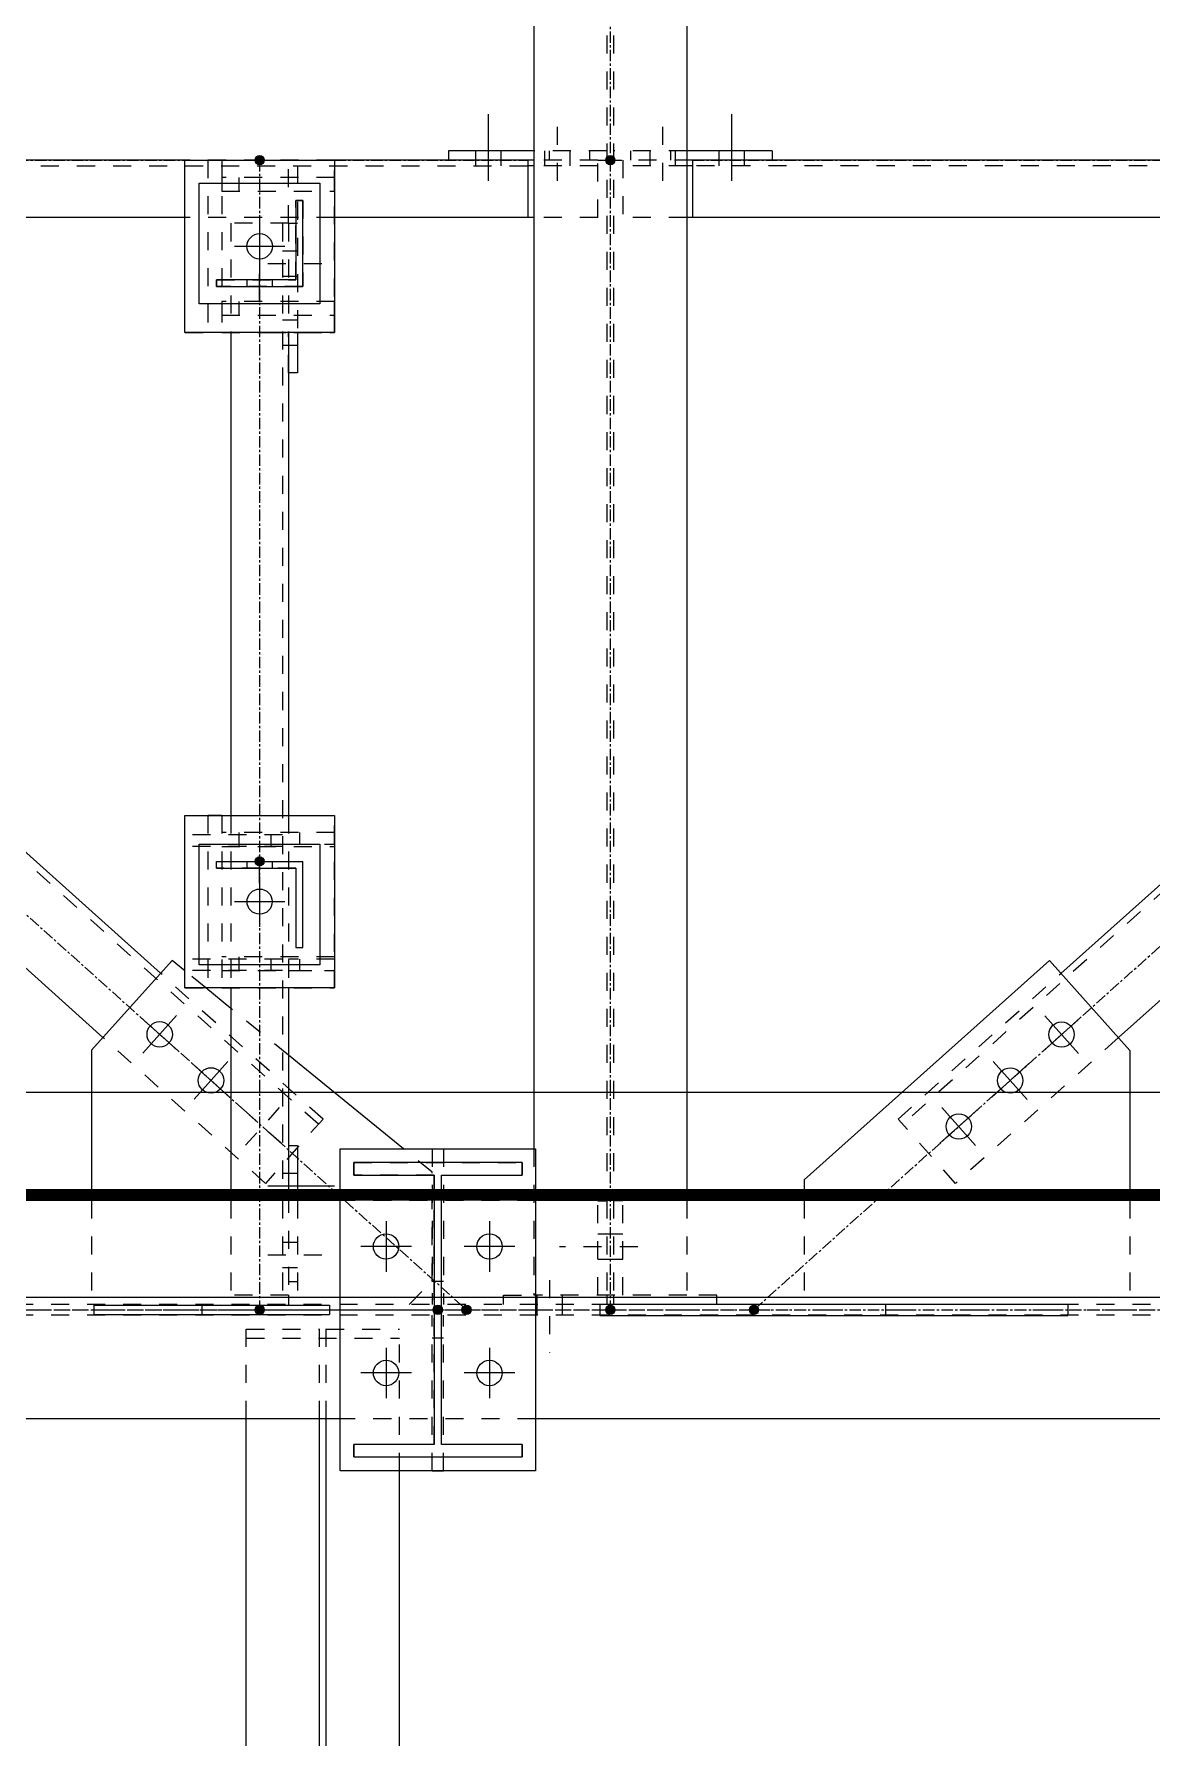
# Model space of a CAD drawing. Header units: inches. Extents: x 209270 to 234360, y -180214 to -150194.
# Drawn here: x 220911 to 221883, y -165736 to -164254 of the extents above; entities that cross this region are included whole.
import ezdxf

# ---------------------------------------------------------------- set-up
doc = ezdxf.new("R2010")
doc.units = ezdxf.units.IN
doc.header["$LTSCALE"] = 10
doc.header["$MEASUREMENT"] = 0
for name, pattern in [('CENTER', [2, 1.25, -0.25, 0.25, -0.25]), ('DXK_LINE_DOT2', [3.9198, 1.9599, -1.9599]), ('DXK_LINE_DOT5', [7.8785, 2.979, -0.9799, 0.9799, -0.9799, 0.9799, -0.9799]), ('HIDDEN', [0.375, 0.25, -0.125])]:
    doc.linetypes.add(name, pattern=pattern)
doc.layers.get('0').update_dxf_attribs({"color": 1})
for name, color, linetype in [('_BLUE_0', 5, 'Continuous'), ('_BLUE_1', 5, 'Continuous'), ('_BLUE_2', 5, 'Continuous'), ('_BLUE_4', 5, 'Continuous')]:
    doc.layers.add(name, color=color, linetype=linetype)
for name, color, linetype, lineweight in [('CEN', 1, 'CENTER', 9), ('handrail', 1, 'FENCELINE1', 9), ('HIDDEN', 1, 'HIDDEN', 9), ('MAIN OBJECT', 1, 'Continuous', 18)]:
    doc.layers.add(name, color=color, linetype=linetype, lineweight=lineweight)
doc.linetypes.add('FENCELINE1', pattern='A,0.25,-0.1,[133,arial.ttf,S=0.1,R=0,X=-0.1,Y=0],-0.1,1', length=1.45)

# ---------------------------------------------------------------- blocks, each defined once
blk = doc.blocks.new('MECH_DRAWING')
at = {"layer": 'CEN'}
blk.add_line((217212.2, -165263.7), (228311.6, -165263.7), dxfattribs=at)
at = {"layer": 'CEN', "elevation": 0.8}
blk.add_lwpolyline([(217011.9, -155263.7), (228511.9, -155263.7), (228511.9, -165263.7), (217011.9, -165263.7)], close=True, dxfattribs=at)
blk.add_lwpolyline([(217011.9, -165263.7), (217011.9, -165263.7), (228511.9, -165263.7), (228511.9, -165268.7)], dxfattribs=at)
at = {"layer": 'handrail', "const_width": 10}
blk.add_lwpolyline([(217011.9, -157988.4), (217011.9, -165263.7), (228511.9, -165263.7), (228511.9, -163968.7)], dxfattribs=at)
at = {"layer": 'HIDDEN', "elevation": 0}
blk.add_lwpolyline([(228307.2, -165268.1), (217216.6, -165268.1), (217216.6, -165259.3), (228307.2, -165259.3)], close=True, dxfattribs=at)
at = {"layer": 'MAIN OBJECT', "elevation": 0}
blk.add_lwpolyline([(228307.2, -165353.1), (217216.6, -165353.1), (217216.6, -165174.3), (228307.2, -165174.3)], close=True, dxfattribs=at)
blk = doc.blocks.new('GridLine-116860372-116905 - 114867')
at = {"layer": '_BLUE_2', "linetype": 'DXK_LINE_DOT5'}
blk.add_line((2535.4, 12570.8), (24512.1, 12570.8), dxfattribs=at)
blk = doc.blocks.new('Part-116860372-115070 - 114867')
at = {"layer": '_BLUE_4', "linetype": 'Continuous'}
for points in [[(16454.3, 13659.6, -1), (16454.3, 13669.6, -1)], [(15231.8, 12565.8, -1), (15231.8, 12575.8, -1)]]:
    blk.add_hatch(color=256, dxfattribs=at).paths.add_polyline_path(points)
at = {"layer": '_BLUE_1', "linetype": 'DXK_LINE_DOT2'}
for p, q in [((16289.8, 13584.5), (16112.8, 13426.1)), ((16289.8, 13584.5), (16352.3, 13514.6)), ((16294.8, 13578.9), (15393.6, 12772.6)), ((16352.3, 13514.6), (16175.3, 13356.3)), ((15388.6, 12778.2), (15565.6, 12936.6)), ((15628.1, 12866.7), (15451.1, 12708.3)), ((15451.1, 12708.3), (15388.6, 12778.2))]:
    blk.add_line(p, q, dxfattribs=at)
at = {"layer": '_BLUE_2', "linetype": 'Continuous'}
for p, q in [((16112.8, 13426.1), (15565.6, 12936.6)), ((16175.3, 13356.3), (15628.1, 12866.7))]:
    blk.add_line(p, q, dxfattribs=at)
at = {"layer": '_BLUE_4', "linetype": 'CENTER'}
blk.add_line((15231.8, 12570.8), (16454.3, 13664.6), dxfattribs=at)
at = {"layer": '_BLUE_4', "linetype": 'Continuous'}
for centre in [(16454.3, 13664.6), (15231.8, 12570.8)]:
    blk.add_circle(centre, 5, dxfattribs=at)
blk = doc.blocks.new('Part-116860372-150003 - 114867')
at = {"layer": '_BLUE_1', "linetype": 'DXK_LINE_DOT2'}
for p, q in [((14719.3, 13087.1), (14613.1, 13087.1)), ((14706.9, 13074.6), (14706.9, 13087.1)), ((14719.3, 13074.6), (14613.1, 13074.6))]:
    blk.add_line(p, q, dxfattribs=at)
blk = doc.blocks.new('Part-116860372-114923 - 114867')
at = {"layer": '_BLUE_1', "linetype": 'DXK_LINE_DOT2'}
for p, q in [((14994.3, 12689.6), (14781.8, 12689.6)), ((19818.1, 12576.7), (9958.1, 12576.7)), ((19818.1, 12565), (9958.1, 12565)), ((14994.3, 12452.1), (14781.8, 12452.1))]:
    blk.add_line(p, q, dxfattribs=at)
at = {"layer": '_BLUE_2', "linetype": 'Continuous'}
for p, q in [((14781.8, 12689.6), (13931.8, 12689.6)), ((18219.3, 12689.6), (14994.3, 12689.6)), ((14781.8, 12452.1), (13931.8, 12452.1)), ((18219.3, 12452.1), (14994.3, 12452.1))]:
    blk.add_line(p, q, dxfattribs=at)
at = {"layer": '_BLUE_4', "linetype": 'CENTER'}
blk.add_line((9575.6, 12570.8), (20200.6, 12570.8), dxfattribs=at)
blk = doc.blocks.new('Part-116860372-114926 - 114867')
at = {"layer": '_BLUE_4', "linetype": 'Continuous'}
blk.add_hatch(color=256, dxfattribs=at).paths.add_polyline_path([(14888.1, 12565.8, -1), (14888.1, 12575.8, -1)])
at = {"layer": '_BLUE_1', "linetype": 'DXK_LINE_DOT2'}
for p, q in [((14796.6, 12717.2), (14796.6, 12730.8)), ((14796.6, 12730.8), (14979.6, 12730.8)), ((14979.6, 12730.8), (14979.6, 12717.2)), ((14884.1, 12717.2), (14796.6, 12717.2)), ((14884.1, 12424.5), (14884.1, 12717.2)), ((14892, 12424.5), (14892, 12717.2)), ((14892, 12717.2), (14979.6, 12717.2)), ((14796.6, 12410.8), (14796.6, 12424.5)), ((14884.1, 12424.5), (14796.6, 12424.5)), ((14979.6, 12424.5), (14892, 12424.5)), ((14979.6, 12424.5), (14979.6, 12410.8)), ((14796.6, 12410.8), (14979.6, 12410.8))]:
    blk.add_line(p, q, dxfattribs=at)
at = {"layer": '_BLUE_2', "linetype": 'Continuous'}
for p, q in [((14796.6, 12730.8), (14796.6, 12730.8)), ((14979.6, 12730.8), (14796.6, 12730.8)), ((14796.6, 12730.8), (14796.6, 12717.2)), ((14979.6, 12730.8), (14979.6, 12730.8)), ((14979.6, 12717.2), (14979.6, 12730.8)), ((14796.6, 12717.2), (14796.6, 12717.2)), ((14796.6, 12717.2), (14884.1, 12717.2)), ((14884.1, 12717.2), (14884.1, 12717.2)), ((14884.1, 12717.2), (14884.1, 12424.5)), ((14892, 12717.2), (14892, 12717.2)), ((14892, 12424.5), (14892, 12717.2)), ((14892, 12717.2), (14979.6, 12717.2)), ((14979.6, 12717.2), (14979.6, 12717.2)), ((14796.6, 12424.5), (14796.6, 12424.5)), ((14884.1, 12424.5), (14796.6, 12424.5)), ((14796.6, 12424.5), (14796.6, 12410.8)), ((14884.1, 12424.5), (14884.1, 12424.5)), ((14892, 12424.5), (14892, 12424.5)), ((14979.6, 12424.5), (14892, 12424.5)), ((14979.6, 12424.5), (14979.6, 12424.5)), ((14979.6, 12410.8), (14979.6, 12424.5)), ((14796.6, 12410.8), (14796.6, 12410.8)), ((14796.6, 12410.8), (14979.6, 12410.8)), ((14979.6, 12410.8), (14979.6, 12410.8))]:
    blk.add_line(p, q, dxfattribs=at)
at = {"layer": '_BLUE_4', "linetype": 'CENTER'}
blk.add_line((14888.1, 12570.8), (14888.1, 12570.8), dxfattribs=at)
at = {"layer": '_BLUE_4', "linetype": 'Continuous'}
blk.add_circle((14888.1, 12570.8), 5, dxfattribs=at)
blk = doc.blocks.new('Bolt-116860372-115284 - 114867')
at = {"layer": '_BLUE_1', "linetype": 'DXK_LINE_DOT2'}
for p, q in [((15009.5, 12603), (15009.5, 12524.2)), ((14995.8, 12586.7), (14995.8, 12576.7)), ((15023.3, 12586.7), (15023.3, 12576.7)), ((14995.8, 12576.7), (14995.8, 12565)), ((15023.3, 12576.7), (15023.3, 12565))]:
    blk.add_line(p, q, dxfattribs=at)
blk = doc.blocks.new('Bolt-116860372-149988 - 114867')
at = {"layer": '_BLUE_2', "linetype": 'Continuous'}
for p, q in [((14694.3, 13754.6), (14694.3, 13699.6)), ((14666.8, 13727.1), (14721.8, 13727.1))]:
    blk.add_line(p, q, dxfattribs=at)
blk.add_circle((14694.3, 13727.1), 13.8, dxfattribs=at)
blk = doc.blocks.new('Part-116860372-114994 - 114867')
at = {"layer": '_BLUE_4', "linetype": 'Continuous'}
blk.add_hatch(color=256, dxfattribs=at).paths.add_polyline_path([(15075.6, 12565.8, -1), (15075.6, 12575.8, -1)])
at = {"layer": '_BLUE_1', "linetype": 'DXK_LINE_DOT2'}
for p, q in [((15072, 15171.5), (15072, 12695.8)), ((15079.1, 15171.5), (15079.1, 12695.8)), ((14992.3, 12745.8), (14992.3, 12586.7)), ((14994.3, 12695.8), (14992.3, 12695.8)), ((15072, 12689.6), (15072, 12586.7)), ((15079.1, 12689.6), (15079.1, 12586.7)), ((15158.8, 12689.6), (15158.8, 12586.7)), ((15158.8, 12586.7), (14992.3, 12586.7))]:
    blk.add_line(p, q, dxfattribs=at)
at = {"layer": '_BLUE_2', "linetype": 'Continuous'}
for p, q in [((14992.3, 15177.7), (14992.3, 12745.8)), ((15158.8, 15177.7), (15158.8, 12689.6)), ((15158.8, 12695.8), (14994.3, 12695.8)), ((15072, 12695.8), (15072, 12689.6)), ((15079.1, 12695.8), (15079.1, 12689.6))]:
    blk.add_line(p, q, dxfattribs=at)
at = {"layer": '_BLUE_4', "linetype": 'CENTER'}
blk.add_line((15075.6, 15320.8), (15075.6, 12570.8), dxfattribs=at)
at = {"layer": '_BLUE_4', "linetype": 'Continuous'}
blk.add_circle((15075.6, 12570.8), 5, dxfattribs=at)
blk = doc.blocks.new('Part-116860372-115022 - 114867')
at = {"layer": '_BLUE_4', "linetype": 'Continuous'}
for points in [[(13700.6, 13815.8, -1), (13700.6, 13825.8, -1)], [(15075.6, 13815.8, -1), (15075.6, 13825.8, -1)]]:
    blk.add_hatch(color=256, dxfattribs=at).paths.add_polyline_path(points)
at = {"layer": '_BLUE_1', "linetype": 'DXK_LINE_DOT2'}
for p, q in [((13714.1, 13820.8), (13714.1, 13758.3)), ((13790.1, 13820.8), (13714.1, 13820.8)), ((14775.6, 13820.8), (14613.1, 13820.8)), ((15062, 13820.8), (14986.1, 13820.8)), ((15062, 13758.3), (15062, 13820.8)), ((13783.8, 13814.6), (13714.1, 13814.6)), ((13790.1, 13814.6), (14986.1, 13814.6)), ((15062, 13814.6), (14992.3, 13814.6)), ((13783.8, 13758.3), (13714.1, 13758.3)), ((14775.6, 13758.3), (14613.1, 13758.3)), ((15062, 13758.3), (14986.1, 13758.3))]:
    blk.add_line(p, q, dxfattribs=at)
at = {"layer": '_BLUE_2', "linetype": 'Continuous'}
for p, q in [((14613.1, 13820.8), (13790.1, 13820.8)), ((13790.1, 13820.8), (13790.1, 13758.3)), ((14986.1, 13820.8), (14775.6, 13820.8)), ((14986.1, 13820.8), (14986.1, 13758.3)), ((13783.8, 13814.6), (13790.1, 13814.6)), ((14992.3, 13814.6), (14986.1, 13814.6)), ((14613.1, 13758.3), (13783.8, 13758.3)), ((14992.3, 13758.3), (14775.6, 13758.3))]:
    blk.add_line(p, q, dxfattribs=at)
at = {"layer": '_BLUE_4', "linetype": 'CENTER'}
for p, q in [((13700.6, 13820.8), (13714.1, 13820.8)), ((13790.1, 13820.8), (14613.1, 13820.8)), ((14775.6, 13820.8), (14986.1, 13820.8)), ((15062, 13820.8), (15075.6, 13820.8))]:
    blk.add_line(p, q, dxfattribs=at)
at = {"layer": '_BLUE_4', "linetype": 'Continuous'}
for centre in [(13700.6, 13820.8), (15075.6, 13820.8)]:
    blk.add_circle(centre, 5, dxfattribs=at)
blk = doc.blocks.new('Part-116860372-115023 - 114867')
at = {"layer": '_BLUE_4', "linetype": 'Continuous'}
for points in [[(15075.6, 13815.8, -1), (15075.6, 13825.8, -1)], [(16454.3, 13815.8, -1), (16454.3, 13825.8, -1)]]:
    blk.add_hatch(color=256, dxfattribs=at).paths.add_polyline_path(points)
at = {"layer": '_BLUE_1', "linetype": 'DXK_LINE_DOT2'}
for p, q in [((15165.1, 13820.8), (15089.1, 13820.8)), ((15089.1, 13820.8), (15089.1, 13758.3)), ((16364.8, 13820.8), (16440.8, 13820.8)), ((16440.8, 13820.8), (16440.8, 13795.8)), ((15158.8, 13814.6), (15089.1, 13814.6)), ((16364.8, 13814.6), (15165.1, 13814.6)), ((16440.8, 13814.6), (16371.1, 13814.6)), ((16440.8, 13795.8), (16371.1, 13795.8)), ((15158.8, 13758.3), (15089.1, 13758.3))]:
    blk.add_line(p, q, dxfattribs=at)
at = {"layer": '_BLUE_2', "linetype": 'Continuous'}
for p, q in [((16364.8, 13820.8), (15165.1, 13820.8)), ((15165.1, 13820.8), (15165.1, 13758.3)), ((16364.8, 13758.3), (16364.8, 13820.8)), ((15165.1, 13814.6), (15158.8, 13814.6)), ((16371.1, 13814.6), (16364.8, 13814.6)), ((16364.8, 13795.8), (16371.1, 13795.8)), ((16364.8, 13758.3), (15158.8, 13758.3))]:
    blk.add_line(p, q, dxfattribs=at)
at = {"layer": '_BLUE_4', "linetype": 'CENTER'}
for p, q in [((15075.6, 13820.8), (15089.1, 13820.8)), ((15165.1, 13820.8), (16364.8, 13820.8)), ((16440.8, 13820.8), (16454.3, 13820.8))]:
    blk.add_line(p, q, dxfattribs=at)
at = {"layer": '_BLUE_4', "linetype": 'Continuous'}
for centre in [(15075.6, 13820.8), (16454.3, 13820.8)]:
    blk.add_circle(centre, 5, dxfattribs=at)
blk = doc.blocks.new('Part-116860372-149984 - 114867')
at = {"layer": '_BLUE_1', "linetype": 'DXK_LINE_DOT2'}
for p, q in [((14733.7, 13690.8), (14733.7, 13777.1)), ((14733.7, 13777.1), (14741.2, 13777.1)), ((14741.2, 13777.1), (14741.2, 13683.3)), ((14647.4, 13683.3), (14647.4, 13690.8)), ((14647.4, 13690.8), (14733.7, 13690.8)), ((14741.2, 13683.3), (14647.4, 13683.3))]:
    blk.add_line(p, q, dxfattribs=at)
at = {"layer": '_BLUE_2', "linetype": 'Continuous'}
for p, q in [((14741.2, 13777.1), (14733.7, 13777.1)), ((14733.7, 13777.1), (14733.7, 13690.8)), ((14741.2, 13683.3), (14741.2, 13777.1)), ((14733.7, 13690.8), (14647.4, 13690.8)), ((14647.4, 13690.8), (14647.4, 13683.3)), ((14647.4, 13683.3), (14741.2, 13683.3))]:
    blk.add_line(p, q, dxfattribs=at)
blk = doc.blocks.new('Part-116860372-115069 - 114867')
at = {"layer": '_BLUE_4', "linetype": 'Continuous'}
for points in [[(13700.6, 13659.6, -1), (13700.6, 13669.6, -1)], [(14919.3, 12565.8, -1), (14919.3, 12575.8, -1)]]:
    blk.add_hatch(color=256, dxfattribs=at).paths.add_polyline_path(points)
at = {"layer": '_BLUE_1', "linetype": 'DXK_LINE_DOT2'}
for p, q in [((13871.4, 13578.4), (13808.8, 13508.7)), ((14758.2, 12772.5), (13866.4, 13572.8)), ((13871.4, 13578.4), (14048.2, 13419.8)), ((13985.6, 13350), (13808.8, 13508.7)), ((14763.2, 12778.1), (14586.5, 12936.7)), ((14700.6, 12708.3), (14523.8, 12867)), ((14763.2, 12778.1), (14700.6, 12708.3))]:
    blk.add_line(p, q, dxfattribs=at)
at = {"layer": '_BLUE_2', "linetype": 'Continuous'}
for p, q in [((14586.5, 12936.7), (14048.2, 13419.8)), ((14523.8, 12867), (13985.6, 13350))]:
    blk.add_line(p, q, dxfattribs=at)
at = {"layer": '_BLUE_4', "linetype": 'CENTER'}
blk.add_line((13700.6, 13664.6), (14919.3, 12570.8), dxfattribs=at)
at = {"layer": '_BLUE_4', "linetype": 'Continuous'}
for centre in [(13700.6, 13664.6), (14919.3, 12570.8)]:
    blk.add_circle(centre, 5, dxfattribs=at)
blk = doc.blocks.new('Part-116860372-115100 - 114867')
at = {"layer": '_BLUE_4', "linetype": 'Continuous'}
for points in [[(14694.3, 13815.8, -1), (14694.3, 13825.8, -1)], [(14694.3, 12565.8, -1), (14694.3, 12575.8, -1)]]:
    blk.add_hatch(color=256, dxfattribs=at).paths.add_polyline_path(points)
at = {"layer": '_BLUE_1', "linetype": 'DXK_LINE_DOT2'}
for p, q in [((14663.1, 13752.1), (14663.1, 13633.3)), ((14725.6, 13752.1), (14663.1, 13752.1)), ((14719.3, 13752.1), (14719.3, 12695.8)), ((14725.6, 13752.1), (14725.6, 13633.3)), ((14663.1, 13108.3), (14663.1, 12920.8)), ((14725.6, 13108.3), (14725.6, 12920.8)), ((14725.6, 12695.8), (14725.6, 12586.7)), ((14663.1, 12689.6), (14663.1, 12586.7)), ((14719.3, 12689.6), (14719.3, 12586.7)), ((14725.6, 12586.7), (14663.1, 12586.7))]:
    blk.add_line(p, q, dxfattribs=at)
at = {"layer": '_BLUE_2', "linetype": 'Continuous'}
for p, q in [((14663.1, 13633.3), (14663.1, 13108.3)), ((14725.6, 13633.3), (14725.6, 13108.3)), ((14663.1, 12920.8), (14663.1, 12689.6)), ((14725.6, 12920.8), (14725.6, 12695.8)), ((14663.1, 12695.8), (14725.6, 12695.8)), ((14719.3, 12695.8), (14719.3, 12689.6))]:
    blk.add_line(p, q, dxfattribs=at)
at = {"layer": '_BLUE_4', "linetype": 'CENTER'}
blk.add_line((14694.3, 13820.8), (14694.3, 12570.8), dxfattribs=at)
at = {"layer": '_BLUE_4', "linetype": 'Continuous'}
for centre in [(14694.3, 13820.8), (14694.3, 12570.8)]:
    blk.add_circle(centre, 5, dxfattribs=at)
blk = doc.blocks.new('Part-116860372-115227 - 114867')
at = {"layer": '_BLUE_1', "linetype": 'DXK_LINE_DOT2'}
for p, q in [((15089.1, 12689.2), (15079.1, 12689.2)), ((15089.1, 12586.7), (15089.1, 12689.2)), ((15079.1, 12586.7), (15079.1, 12576.7)), ((15191.6, 12586.7), (15158.8, 12586.7)), ((15191.6, 12576.7), (15191.6, 12586.7))]:
    blk.add_line(p, q, dxfattribs=at)
blk = doc.blocks.new('Part-116860372-149990 - 114867')
at = {"layer": '_BLUE_1', "linetype": 'DXK_LINE_DOT2'}
for p, q in [((14775.6, 13089.6), (14725.6, 13089.6)), ((14738.1, 13077.1), (14738.1, 13089.6)), ((14725.6, 13077.1), (14775.6, 13077.1))]:
    blk.add_line(p, q, dxfattribs=at)
blk = doc.blocks.new('Part-116860372-115226 - 114867')
at = {"layer": '_BLUE_1', "linetype": 'DXK_LINE_DOT2'}
for p, q in [((15062, 12586.7), (15062, 12689.2)), ((15062, 12689.2), (15072, 12689.2)), ((14959.5, 12576.7), (14959.5, 12586.7)), ((14959.5, 12586.7), (14992.3, 12586.7)), ((15072, 12586.7), (15072, 12576.7))]:
    blk.add_line(p, q, dxfattribs=at)
blk = doc.blocks.new('Bolt-116860372-115228 - 114867')
at = {"layer": '_BLUE_1', "linetype": 'DXK_LINE_DOT2'}
for p, q in [((15105.4, 12639.2), (15020.4, 12639.2)), ((15072, 12653), (15062, 12653)), ((15079.1, 12653), (15072, 12653)), ((15089.1, 12653), (15079.1, 12653)), ((15072, 12625.5), (15062, 12625.5)), ((15079.1, 12625.5), (15072, 12625.5)), ((15089.1, 12625.5), (15079.1, 12625.5))]:
    blk.add_line(p, q, dxfattribs=at)
blk = doc.blocks.new('Part-116860372-149987 - 114867')
at = {"layer": '_BLUE_1', "linetype": 'DXK_LINE_DOT2'}
for p, q in [((14775.6, 12952.1), (14725.6, 12952.1)), ((14738.1, 12939.6), (14738.1, 12952.1)), ((14725.6, 12939.6), (14775.6, 12939.6))]:
    blk.add_line(p, q, dxfattribs=at)
blk = doc.blocks.new('Part-116860372-115653 - 114867')
at = {"layer": '_BLUE_1', "linetype": 'DXK_LINE_DOT2'}
for p, q in [((15158.8, 13830.8), (15079.1, 13830.8)), ((15097.9, 13820.8), (15097.9, 13830.8)), ((15141.6, 13820.8), (15141.6, 13830.8))]:
    blk.add_line(p, q, dxfattribs=at)
at = {"layer": '_BLUE_2', "linetype": 'Continuous'}
for p, q in [((15251.6, 13830.8), (15158.8, 13830.8)), ((15165.1, 13820.8), (15158.8, 13820.8)), ((15251.6, 13830.8), (15251.6, 13820.8))]:
    blk.add_line(p, q, dxfattribs=at)
blk = doc.blocks.new('Bolt-116860372-115654 - 114867')
at = {"layer": '_BLUE_1', "linetype": 'DXK_LINE_DOT2'}
for p, q in [((15132.9, 13798.3), (15132.9, 13870.8)), ((15119.1, 13820.8), (15119.1, 13830.8)), ((15119.1, 13814.6), (15119.1, 13820.8)), ((15146.6, 13820.8), (15146.6, 13830.8)), ((15146.6, 13814.6), (15146.6, 13820.8))]:
    blk.add_line(p, q, dxfattribs=at)
at = {"layer": '_BLUE_2', "linetype": 'Continuous'}
for p, q in [((15207.9, 13798.3), (15207.9, 13870.8)), ((15194.1, 13820.8), (15194.1, 13830.8)), ((15194.1, 13814.6), (15194.1, 13820.8)), ((15221.6, 13820.8), (15221.6, 13830.8)), ((15221.6, 13814.6), (15221.6, 13820.8))]:
    blk.add_line(p, q, dxfattribs=at)
blk = doc.blocks.new('Part-116860372-115655 - 114867')
at = {"layer": '_BLUE_1', "linetype": 'DXK_LINE_DOT2'}
for p, q in [((15072, 13830.8), (14992.3, 13830.8)), ((15009.5, 13820.8), (15009.5, 13830.8)), ((15053.3, 13820.8), (15053.3, 13830.8))]:
    blk.add_line(p, q, dxfattribs=at)
at = {"layer": '_BLUE_2', "linetype": 'Continuous'}
for p, q in [((14992.3, 13830.8), (14899.5, 13830.8)), ((14899.5, 13830.8), (14899.5, 13820.8)), ((14992.3, 13820.8), (14986.1, 13820.8))]:
    blk.add_line(p, q, dxfattribs=at)
blk = doc.blocks.new('Bolt-116860372-115656 - 114867')
at = {"layer": '_BLUE_1', "linetype": 'DXK_LINE_DOT2'}
for p, q in [((15018.3, 13798.3), (15018.3, 13870.8)), ((15004.5, 13820.8), (15004.5, 13830.8)), ((15004.5, 13814.6), (15004.5, 13820.8)), ((15032, 13820.8), (15032, 13830.8)), ((15032, 13814.6), (15032, 13820.8))]:
    blk.add_line(p, q, dxfattribs=at)
at = {"layer": '_BLUE_2', "linetype": 'Continuous'}
for p, q in [((14943.3, 13798.3), (14943.3, 13870.8)), ((14929.5, 13820.8), (14929.5, 13830.8)), ((14929.5, 13814.6), (14929.5, 13820.8)), ((14957, 13820.8), (14957, 13830.8)), ((14957, 13814.6), (14957, 13820.8))]:
    blk.add_line(p, q, dxfattribs=at)
blk = doc.blocks.new('Part-116860372-115677 - 114867')
at = {"layer": '_BLUE_1', "linetype": 'DXK_LINE_DOT2'}
for p, q in [((14725.6, 13752.1), (14725.6, 13814.6)), ((14735.6, 13814.6), (14735.6, 13633.3)), ((14725.6, 13795.9), (14735.6, 13795.9)), ((14725.6, 13795.9), (14735.6, 13795.9)), ((14725.6, 13752.1), (14735.6, 13752.1)), ((14725.6, 13589.6), (14725.6, 13633.3))]:
    blk.add_line(p, q, dxfattribs=at)
at = {"layer": '_BLUE_2', "linetype": 'Continuous'}
for p, q in [((14735.6, 13633.3), (14735.6, 13589.6)), ((14735.6, 13589.6), (14725.6, 13589.6))]:
    blk.add_line(p, q, dxfattribs=at)
blk = doc.blocks.new('Bolt-116860372-115678 - 114867')
at = {"layer": '_BLUE_1', "linetype": 'DXK_LINE_DOT2'}
for p, q in [((14719.3, 13722.1), (14725.6, 13722.1)), ((14725.6, 13722.1), (14735.6, 13722.1)), ((14703.1, 13708.3), (14775.6, 13708.3)), ((14719.3, 13694.6), (14725.6, 13694.6)), ((14725.6, 13694.6), (14735.6, 13694.6)), ((14719.3, 13647.1), (14725.6, 13647.1)), ((14725.6, 13647.1), (14735.6, 13647.1)), ((14703.1, 13633.3), (14775.6, 13633.3)), ((14719.3, 13619.6), (14725.6, 13619.6)), ((14725.6, 13619.6), (14735.6, 13619.6))]:
    blk.add_line(p, q, dxfattribs=at)
blk = doc.blocks.new('Part-116860372-115679 - 114867')
at = {"layer": '_BLUE_1', "linetype": 'DXK_LINE_DOT2'}
for p, q in [((14725.6, 12749.2), (14725.6, 12695.8)), ((14735.6, 12689.6), (14735.6, 12576.7)), ((14725.6, 12601.7), (14735.6, 12601.7)), ((14725.6, 12586.7), (14725.6, 12576.7))]:
    blk.add_line(p, q, dxfattribs=at)
at = {"layer": '_BLUE_2', "linetype": 'Continuous'}
for p, q in [((14735.6, 12749.2), (14725.6, 12749.2)), ((14735.6, 12749.2), (14735.6, 12689.6)), ((14725.6, 12695.8), (14725.6, 12689.6))]:
    blk.add_line(p, q, dxfattribs=at)
blk = doc.blocks.new('Bolt-116860372-115680 - 114867')
at = {"layer": '_BLUE_1', "linetype": 'DXK_LINE_DOT2'}
for p, q in [((14719.3, 12644.2), (14725.6, 12644.2)), ((14725.6, 12644.2), (14735.6, 12644.2)), ((14703.1, 12630.5), (14775.6, 12630.5)), ((14719.3, 12616.7), (14725.6, 12616.7)), ((14725.6, 12616.7), (14735.6, 12616.7))]:
    blk.add_line(p, q, dxfattribs=at)
at = {"layer": '_BLUE_2', "linetype": 'Continuous'}
for p, q in [((14719.3, 12719.2), (14725.6, 12719.2)), ((14725.6, 12719.2), (14735.6, 12719.2)), ((14703.1, 12705.5), (14775.6, 12705.5)), ((14719.3, 12691.7), (14725.6, 12691.7)), ((14725.6, 12691.7), (14735.6, 12691.7))]:
    blk.add_line(p, q, dxfattribs=at)
blk = doc.blocks.new('Part-116860372-154326 - 114867')
at = {"layer": '_BLUE_1', "linetype": 'DXK_LINE_DOT2'}
for p, q in [((14759.5, 12452.1), (14759.5, 12565)), ((14766.6, 12452.1), (14766.6, 12565)), ((14679.8, 12549.7), (14759.5, 12549.7)), ((14679.8, 12452.1), (14679.8, 12549.7)), ((14766.6, 12549.7), (14846.3, 12549.7)), ((14846.3, 12395.8), (14846.3, 12549.7)), ((14679.8, 12540), (14846.3, 12540))]:
    blk.add_line(p, q, dxfattribs=at)
at = {"layer": '_BLUE_2', "linetype": 'Continuous'}
for p, q in [((14679.8, 11933.3), (14679.8, 12452.1)), ((14759.5, 11933.3), (14759.5, 12452.1)), ((14766.6, 11933.3), (14766.6, 12452.1)), ((14846.3, 11933.3), (14846.3, 12395.8)), ((14759.5, 11995.8), (14766.6, 11995.8)), ((14766.6, 11933.3), (14679.8, 11933.3)), ((14846.3, 11933.3), (14766.6, 11933.3))]:
    blk.add_line(p, q, dxfattribs=at)
blk = doc.blocks.new('Part-116860372-116875 - 114867')
at = {"layer": '_BLUE_2', "linetype": 'Continuous'}
for p, q in [((15064.4, 12577.1), (15573, 12577.1)), ((15064.4, 12577.1), (15064.4, 12564.6)), ((15064.4, 12564.6), (15573, 12564.6)), ((15375.2, 12564.6), (15375.2, 12577.1)), ((15573, 12577.1), (15573, 12564.6))]:
    blk.add_line(p, q, dxfattribs=at)
blk = doc.blocks.new('Part-116860372-116133 - 114867')
at = {"layer": '_BLUE_1', "linetype": 'DXK_LINE_DOT2'}
for p, q in [((14635.6, 12920.8), (14613.1, 12939.2)), ((14725.6, 12847.6), (14663.1, 12898.5)), ((14881.8, 12720.5), (14850.6, 12745.8)), ((14881.8, 12601.7), (14881.8, 12720.5)), ((14511.3, 12689.6), (14511.3, 12576.7)), ((14856.8, 12576.7), (14881.8, 12601.7))]:
    blk.add_line(p, q, dxfattribs=at)
at = {"layer": '_BLUE_2', "linetype": 'Continuous'}
for p, q in [((14599, 12950.7), (14511.3, 12853)), ((14613.1, 12939.2), (14599, 12950.7)), ((14663.1, 12898.5), (14635.6, 12920.8)), ((14511.3, 12853), (14511.3, 12689.6)), ((14850.6, 12745.8), (14725.6, 12847.6))]:
    blk.add_line(p, q, dxfattribs=at)
blk = doc.blocks.new('Bolt-116860372-116134 - 114867')
at = {"layer": '_BLUE_2', "linetype": 'Continuous'}
for p, q in [((14565.2, 12888.7), (14606.1, 12851.9)), ((14567.3, 12849.8), (14604, 12890.8)), ((14621, 12838.6), (14661.9, 12801.8)), ((14623.1, 12799.7), (14659.8, 12840.7)), ((14676.8, 12788.5), (14690.4, 12776.3)), ((14715.6, 12790.6), (14703.4, 12777)), ((14678.9, 12749.7), (14691.1, 12763.3)), ((14717.7, 12751.8), (14704.1, 12764))]:
    blk.add_line(p, q, dxfattribs=at)
for centre in [(14585.6, 12870.3), (14641.4, 12820.2)]:
    blk.add_circle(centre, 13.8, dxfattribs=at)
blk = doc.blocks.new('Part-116860372-116136 - 114867')
at = {"layer": '_BLUE_1', "linetype": 'DXK_LINE_DOT2'}
for p, q in [((15286.6, 12689.6), (15286.6, 12576.7)), ((15640.6, 12689.6), (15640.6, 12576.7))]:
    blk.add_line(p, q, dxfattribs=at)
at = {"layer": '_BLUE_2', "linetype": 'Continuous'}
for p, q in [((15553.1, 12950.5), (15286.6, 12712.2)), ((15640.6, 12852.7), (15553.1, 12950.5)), ((15640.6, 12852.7), (15640.6, 12689.6)), ((15286.6, 12712.2), (15286.6, 12689.6))]:
    blk.add_line(p, q, dxfattribs=at)
blk = doc.blocks.new('Bolt-116860372-116137 - 114867')
at = {"layer": '_BLUE_2', "linetype": 'Continuous'}
for p, q in [((15586.8, 12888.5), (15545.9, 12851.8)), ((15548, 12890.6), (15584.7, 12849.6)), ((15530.9, 12838.5), (15490, 12801.8)), ((15492.1, 12840.6), (15528.8, 12799.6)), ((15475.1, 12788.5), (15434.1, 12751.8)), ((15436.2, 12790.6), (15472.9, 12749.6))]:
    blk.add_line(p, q, dxfattribs=at)
for centre in [(15566.3, 12870.1), (15510.5, 12820.1), (15454.6, 12770.1)]:
    blk.add_circle(centre, 13.8, dxfattribs=at)
blk = doc.blocks.new('Part-116860372-116746 - 114867')
at = {"layer": '_BLUE_2', "linetype": 'Continuous'}
for p, q in [((14613.1, 13633.3), (14613.1, 13820.8)), ((14613.1, 13820.8), (14775.6, 13820.8)), ((14775.6, 13820.8), (14775.6, 13633.3)), ((14775.6, 13633.3), (14613.1, 13633.3))]:
    blk.add_line(p, q, dxfattribs=at)
blk = doc.blocks.new('Part-116860372-116898 - 114867')
at = {"layer": '_BLUE_1', "linetype": 'DXK_LINE_DOT2'}
for p, q in [((14881.8, 12745.8), (14881.8, 12576.7)), ((14881.8, 12745.8), (14894.3, 12745.8)), ((14894.3, 12745.8), (14894.3, 12576.7)), ((14894.3, 12601.7), (14881.8, 12601.7))]:
    blk.add_line(p, q, dxfattribs=at)
blk = doc.blocks.new('Part-116860372-116743 - 114867')
at = {"layer": '_BLUE_1', "linetype": 'DXK_LINE_DOT2'}
for p, q in [((14775.6, 13089.6), (14653.1, 13089.6)), ((14671.8, 13089.6), (14671.8, 13074.6)), ((14653.1, 13074.6), (14775.6, 13074.6))]:
    blk.add_line(p, q, dxfattribs=at)
blk = doc.blocks.new('Part-116860372-116739 - 114867')
at = {"layer": '_BLUE_1', "linetype": 'DXK_LINE_DOT2'}
for p, q in [((14653.1, 13108.3), (14638.1, 13108.3)), ((14638.1, 13108.3), (14638.1, 12920.8)), ((14653.1, 13108.3), (14653.1, 12920.8)), ((14653.1, 12920.8), (14638.1, 12920.8))]:
    blk.add_line(p, q, dxfattribs=at)
blk = doc.blocks.new('Part-116860372-116740 - 114867')
at = {"layer": '_BLUE_2', "linetype": 'Continuous'}
for p, q in [((14613.1, 12920.8), (14613.1, 13108.3)), ((14613.1, 13108.3), (14775.6, 13108.3)), ((14775.6, 13108.3), (14775.6, 12920.8)), ((14775.6, 12920.8), (14613.1, 12920.8))]:
    blk.add_line(p, q, dxfattribs=at)
blk = doc.blocks.new('Part-116860372-116741 - 114867')
at = {"layer": '_BLUE_1', "linetype": 'DXK_LINE_DOT2'}
for p, q in [((14613.1, 12920.8), (14613.1, 13108.3)), ((14613.1, 13108.3), (14638.1, 13108.3)), ((14653.1, 13108.3), (14775.6, 13108.3)), ((14775.6, 12920.8), (14775.6, 13108.3)), ((14613.1, 12920.8), (14638.1, 12920.8)), ((14653.1, 12920.8), (14775.6, 12920.8))]:
    blk.add_line(p, q, dxfattribs=at)
blk = doc.blocks.new('Part-116860372-116742 - 114867')
at = {"layer": '_BLUE_1', "linetype": 'DXK_LINE_DOT2'}
for p, q in [((14775.6, 12954.6), (14653.1, 12954.6)), ((14671.8, 12954.6), (14671.8, 12939.6)), ((14653.1, 12939.6), (14775.6, 12939.6))]:
    blk.add_line(p, q, dxfattribs=at)
blk = doc.blocks.new('Part-116860372-116745 - 114867')
at = {"layer": '_BLUE_1', "linetype": 'DXK_LINE_DOT2'}
for p, q in [((14653.1, 13820.8), (14638.1, 13820.8)), ((14638.1, 13820.8), (14638.1, 13633.3)), ((14653.1, 13820.8), (14653.1, 13633.3)), ((14653.1, 13633.3), (14638.1, 13633.3))]:
    blk.add_line(p, q, dxfattribs=at)
blk = doc.blocks.new('Part-116860372-116747 - 114867')
at = {"layer": '_BLUE_1', "linetype": 'DXK_LINE_DOT2'}
for p, q in [((14613.1, 13633.3), (14613.1, 13820.8)), ((14613.1, 13820.8), (14638.1, 13820.8)), ((14653.1, 13820.8), (14775.6, 13820.8)), ((14775.6, 13633.3), (14775.6, 13820.8)), ((14613.1, 13633.3), (14638.1, 13633.3)), ((14653.1, 13633.3), (14775.6, 13633.3))]:
    blk.add_line(p, q, dxfattribs=at)
blk = doc.blocks.new('Part-116860372-116748 - 114867')
at = {"layer": '_BLUE_1', "linetype": 'DXK_LINE_DOT2'}
for p, q in [((14775.6, 13667.1), (14653.1, 13667.1)), ((14653.1, 13667.1), (14653.1, 13652.1)), ((14671.8, 13667.1), (14671.8, 13652.1)), ((14775.6, 13652.1), (14775.6, 13667.1)), ((14653.1, 13652.1), (14775.6, 13652.1))]:
    blk.add_line(p, q, dxfattribs=at)
blk = doc.blocks.new('Part-116860372-116749 - 114867')
at = {"layer": '_BLUE_1', "linetype": 'DXK_LINE_DOT2'}
for p, q in [((14775.6, 13802.1), (14653.1, 13802.1)), ((14653.1, 13802.1), (14653.1, 13787.1)), ((14671.8, 13802.1), (14671.8, 13787.1)), ((14775.6, 13787.1), (14775.6, 13802.1)), ((14653.1, 13787.1), (14775.6, 13787.1))]:
    blk.add_line(p, q, dxfattribs=at)
blk = doc.blocks.new('Part-116860372-116872 - 114867')
at = {"layer": '_BLUE_2', "linetype": 'Continuous'}
for p, q in [((14781.8, 12745.8), (14994.3, 12745.8)), ((14781.8, 12395.8), (14781.8, 12745.8)), ((14994.3, 12745.8), (14994.3, 12395.8)), ((14994.3, 12395.8), (14781.8, 12395.8))]:
    blk.add_line(p, q, dxfattribs=at)
blk = doc.blocks.new('Bolt-116860372-116873 - 114867')
at = {"layer": '_BLUE_2', "linetype": 'Continuous'}
for p, q in [((14831.8, 12667.1), (14831.8, 12612.1)), ((14944.3, 12667.1), (14944.3, 12612.1)), ((14859.3, 12639.6), (14804.3, 12639.6)), ((14971.8, 12639.6), (14916.8, 12639.6)), ((14831.8, 12529.6), (14831.8, 12474.6)), ((14944.3, 12529.6), (14944.3, 12474.6)), ((14859.3, 12502.1), (14804.3, 12502.1)), ((14971.8, 12502.1), (14916.8, 12502.1))]:
    blk.add_line(p, q, dxfattribs=at)
for centre in [(14831.8, 12639.6), (14944.3, 12639.6), (14831.8, 12502.1), (14944.3, 12502.1)]:
    blk.add_circle(centre, 13.8, dxfattribs=at)
blk = doc.blocks.new('Part-116860372-116887 - 114867')
at = {"layer": '_BLUE_2', "linetype": 'Continuous'}
for p, q in [((14514, 12575.8), (14770.4, 12575.8)), ((14514, 12575.8), (14514, 12565.8)), ((14514, 12565.8), (14770.4, 12565.8)), ((14631.7, 12565.8), (14631.7, 12575.8)), ((14770.4, 12575.8), (14770.4, 12565.8))]:
    blk.add_line(p, q, dxfattribs=at)
blk = doc.blocks.new('Part-116860372-116897 - 114867')
at = {"layer": '_BLUE_1', "linetype": 'DXK_LINE_DOT2'}
for p, q in [((14881.8, 12395.8), (14881.8, 12565)), ((14894.3, 12395.8), (14894.3, 12565)), ((14894.3, 12540), (14881.8, 12540)), ((14881.8, 12395.8), (14894.3, 12395.8))]:
    blk.add_line(p, q, dxfattribs=at)
blk = doc.blocks.new('Part-116860372-149983 - 114867')
at = {"layer": '_BLUE_4', "linetype": 'Continuous'}
blk.add_hatch(color=256, dxfattribs=at).paths.add_polyline_path([(14694.3, 13053.4, -1), (14694.3, 13063.4, -1)])
at = {"layer": '_BLUE_1', "linetype": 'DXK_LINE_DOT2'}
for p, q in [((14647.4, 13050.9), (14647.4, 13058.4)), ((14647.4, 13058.4), (14741.2, 13058.4)), ((14733.7, 13050.9), (14647.4, 13050.9)), ((14733.7, 13050.9), (14733.7, 12964.6)), ((14741.2, 12964.6), (14741.2, 13058.4)), ((14733.7, 12964.6), (14741.2, 12964.6))]:
    blk.add_line(p, q, dxfattribs=at)
at = {"layer": '_BLUE_2', "linetype": 'Continuous'}
for p, q in [((14647.4, 13058.4), (14647.4, 13058.4)), ((14647.4, 13050.9), (14647.4, 13058.4)), ((14647.4, 13058.4), (14741.2, 13058.4)), ((14647.4, 13050.9), (14647.4, 13050.9)), ((14647.4, 13050.9), (14733.7, 13050.9)), ((14733.7, 13050.9), (14733.7, 13050.9)), ((14733.7, 13050.9), (14733.7, 12964.6)), ((14741.2, 13058.4), (14741.2, 13058.4)), ((14741.2, 12964.6), (14741.2, 13058.4)), ((14733.7, 12964.6), (14733.7, 12964.6)), ((14733.7, 12964.6), (14741.2, 12964.6)), ((14741.2, 12964.6), (14741.2, 12964.6))]:
    blk.add_line(p, q, dxfattribs=at)
at = {"layer": '_BLUE_4', "linetype": 'CENTER'}
blk.add_line((14694.3, 13058.4), (14694.3, 13058.4), dxfattribs=at)
at = {"layer": '_BLUE_4', "linetype": 'Continuous'}
blk.add_circle((14694.3, 13058.4), 5, dxfattribs=at)
blk = doc.blocks.new('Part-116860372-149985 - 114867')
at = {"layer": '_BLUE_2', "linetype": 'Continuous'}
for p, q in [((14628.7, 12945.8), (14628.7, 13077.1)), ((14628.7, 13077.1), (14759.9, 13077.1)), ((14759.9, 13077.1), (14759.9, 12945.8)), ((14759.9, 12945.8), (14628.7, 12945.8))]:
    blk.add_line(p, q, dxfattribs=at)
blk = doc.blocks.new('Part-116860372-149986 - 114867')
at = {"layer": '_BLUE_2', "linetype": 'Continuous'}
for p, q in [((14628.7, 13664.6), (14628.7, 13795.8)), ((14628.7, 13795.8), (14759.9, 13795.8)), ((14759.9, 13795.8), (14759.9, 13664.6)), ((14759.9, 13664.6), (14628.7, 13664.6))]:
    blk.add_line(p, q, dxfattribs=at)
blk = doc.blocks.new('Bolt-116860372-149989 - 114867')
at = {"layer": '_BLUE_2', "linetype": 'Continuous'}
for p, q in [((14694.3, 13042.1), (14694.3, 12987.1)), ((14666.8, 13014.6), (14721.8, 13014.6))]:
    blk.add_line(p, q, dxfattribs=at)
blk.add_circle((14694.3, 13014.6), 13.7, dxfattribs=at)
blk = doc.blocks.new('Bolt-116860372-150000 - 114867')
at = {"layer": '_BLUE_2', "linetype": 'Continuous'}
for p, q in [((14694.3, 13034.6), (14694.3, 13064.6)), ((14680.6, 13050.9), (14680.6, 13058.4)), ((14708.1, 13050.9), (14708.1, 13058.4))]:
    blk.add_line(p, q, dxfattribs=at)
blk = doc.blocks.new('Bolt-116860372-150001 - 114867')
at = {"layer": '_BLUE_2', "linetype": 'Continuous'}
for p, q in [((14680.6, 13683.3), (14680.6, 13690.8)), ((14694.3, 13667.1), (14694.3, 13697.1)), ((14708.1, 13683.3), (14708.1, 13690.8))]:
    blk.add_line(p, q, dxfattribs=at)
blk = doc.blocks.new('Part-116860372-150002 - 114867')
at = {"layer": '_BLUE_1', "linetype": 'DXK_LINE_DOT2'}
for p, q in [((14719.3, 12952.1), (14613.1, 12952.1)), ((14706.9, 12939.6), (14706.9, 12952.1)), ((14719.3, 12939.6), (14613.1, 12939.6))]:
    blk.add_line(p, q, dxfattribs=at)
blk = doc.blocks.new('STR_DRAWING')
at = {"layer": '_BLUE_0', "xscale": 0.8, "yscale": 0.8, "zscale": 0.8}
for name in ['Part-116860372-114994 - 114867', 'Bolt-116860372-115656 - 114867', 'Bolt-116860372-115654 - 114867', 'Part-116860372-115022 - 114867', 'Part-116860372-115100 - 114867', 'Part-116860372-115655 - 114867', 'Part-116860372-115023 - 114867', 'Part-116860372-115653 - 114867', 'Part-116860372-116746 - 114867', 'Part-116860372-116747 - 114867', 'Part-116860372-116745 - 114867', 'Part-116860372-115677 - 114867', 'Part-116860372-149986 - 114867', 'Part-116860372-116749 - 114867', 'Part-116860372-149984 - 114867', 'Bolt-116860372-149988 - 114867', 'Bolt-116860372-115678 - 114867', 'Bolt-116860372-150001 - 114867', 'Part-116860372-115069 - 114867', 'Part-116860372-116748 - 114867', 'Part-116860372-115070 - 114867', 'Part-116860372-116740 - 114867', 'Part-116860372-116741 - 114867', 'Part-116860372-116739 - 114867', 'Part-116860372-150003 - 114867', 'Part-116860372-116743 - 114867', 'Part-116860372-149990 - 114867', 'Part-116860372-149985 - 114867', 'Part-116860372-149983 - 114867', 'Bolt-116860372-150000 - 114867', 'Bolt-116860372-149989 - 114867', 'Part-116860372-116133 - 114867', 'Part-116860372-150002 - 114867', 'Part-116860372-116742 - 114867', 'Part-116860372-149987 - 114867', 'Part-116860372-116136 - 114867', 'Bolt-116860372-116134 - 114867', 'Bolt-116860372-116137 - 114867', 'Part-116860372-115679 - 114867', 'Part-116860372-116872 - 114867', 'Part-116860372-116898 - 114867', 'Bolt-116860372-115680 - 114867', 'Part-116860372-114926 - 114867', 'GridLine-116860372-116905 - 114867', 'Part-116860372-114923 - 114867', 'Part-116860372-115226 - 114867', 'Part-116860372-115227 - 114867', 'Bolt-116860372-116873 - 114867', 'Bolt-116860372-115228 - 114867', 'Bolt-116860372-115284 - 114867', 'Part-116860372-116887 - 114867', 'Part-116860372-116875 - 114867', 'Part-116860372-154326 - 114867', 'Part-116860372-116897 - 114867']:
    blk.add_blockref(name, (971.5, 4264.2), dxfattribs=at)

msp = doc.modelspace()

# ---------------------------------------------------------------- block references
msp.add_blockref('MECH_DRAWING', (0, 0))
at = {"xscale": 0.9999999999078191, "yscale": 1.0000000000951985}
msp.add_blockref('STR_DRAWING', (208379.9, -179684.5), dxfattribs=at)

doc.saveas('drawing.dxf')
